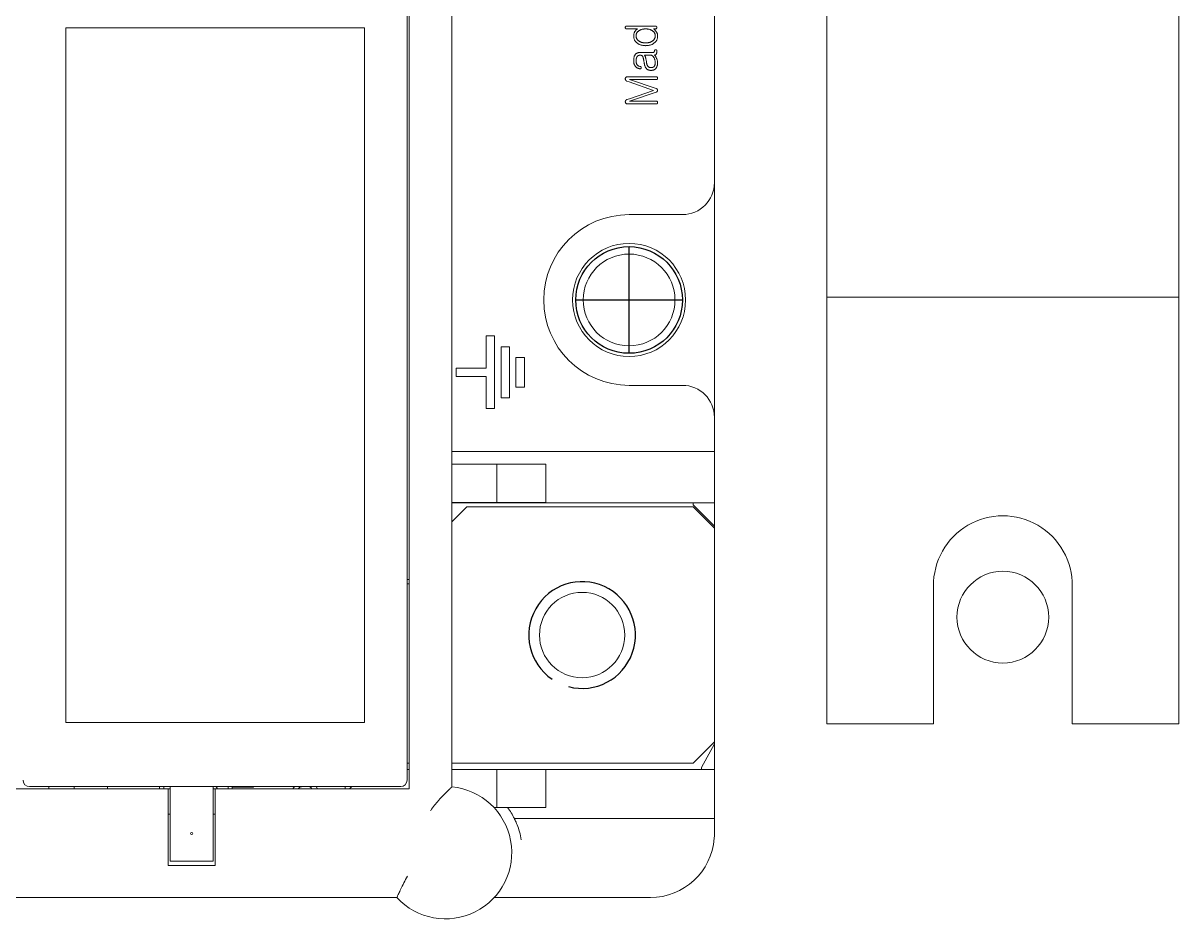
# Model space of a CAD drawing. Header units: millimetres. Extents: x 60229 to 91621, y 21923 to 36546.
# Drawn here: x 82762.3 to 82816.5, y 30030.5 to 30072.5 of the extents above; entities that cross this region are included whole.
import ezdxf

# ---------------------------------------------------------------- set-up
doc = ezdxf.new("R2010")
doc.units = ezdxf.units.MM
doc.layers.add('MCCB및기기 심벌(제출)', color=4, linetype='Continuous')
doc.layers.add('속판.500(구멍NC)', color=2, linetype='Continuous')

# ---------------------------------------------------------------- blocks, each defined once
blk = doc.blocks.new('A$C69D07743')
at = {"layer": 'MCCB및기기 심벌(제출)', "color": 4, "lineweight": 13}
for p, q in [((-84, 8.25), (91, 8.25)), ((-84, 3.25), (-84, 8.25)), ((-64, 8.25), (-64, -8.25)), ((-77.55, 3.25), (-84, 3.25)), ((-84, -8.25), (-84, -3.25)), ((-77.55, -3.25), (-84, -3.25)), ((91, -8.25), (-84, -8.25))]:
    blk.add_line(p, q, dxfattribs=at)
blk.add_arc((-77.5, 0), 3.25, 269.1253, 90.8747, dxfattribs=at)
at = {"layer": '속판.500(구멍NC)', "color": 2, "lineweight": 13}
blk.add_circle((-79, 0), 2.15, dxfattribs=at)
blk = doc.blocks.new('PS2-40S3P40G-DM')
at = {"color": 7, "linetype": 'Continuous', "lineweight": 0}
for p, q in [((108.155, 43.592), (108.155, 24.092)), ((93.855, 41.492), (93.855, -4.308)), ((95.855, 41.407), (95.855, -4.222)), ((93.755, 40.392), (93.755, -3.208)), ((105.393, 31.424), (104.043, 31.424)), ((91.755, 31.342), (77.755, 31.342)), ((77.755, 31.342), (77.755, -1.208)), ((91.755, -1.208), (91.755, 31.342)), ((104.04, 31.293), (104.551, 31.293)), ((105.307, 31.293), (105.392, 31.293)), ((105.274, 30.191), (104.661, 30.191)), ((104.879, 30.06), (105.208, 30.06)), ((104.051, 28.848), (104.167, 28.807)), ((105.43, 29.05), (104.073, 29.05)), ((104.167, 28.807), (105.306, 28.413)), ((105.42, 28.502), (104.178, 28.919)), ((104.178, 28.919), (105.43, 28.919)), ((105.306, 28.413), (104.173, 28.022)), ((104.178, 27.91), (105.42, 28.327)), ((104.173, 28.022), (104.047, 27.978)), ((104.075, 27.779), (105.43, 27.779)), ((105.43, 27.91), (104.178, 27.91)), ((108.155, 24.092), (108.155, 13.092)), ((106.655, 22.592), (104.155, 22.592)), ((97.855, 16.904), (97.455, 16.904)), ((97.455, 16.904), (97.455, 15.404)), ((97.855, 13.504), (97.855, 16.904)), ((98.555, 16.404), (98.155, 16.404)), ((98.155, 16.404), (98.155, 14.004)), ((98.555, 14.004), (98.555, 16.404)), ((99.255, 15.904), (98.855, 15.904)), ((98.855, 15.904), (98.855, 14.504)), ((99.255, 14.504), (99.255, 15.904)), ((97.455, 15.404), (96.055, 15.404)), ((96.055, 15.404), (96.055, 15.004)), ((96.055, 15.004), (97.455, 15.004)), ((97.455, 15.004), (97.455, 13.504)), ((98.855, 14.504), (99.255, 14.504)), ((104.155, 14.592), (106.655, 14.592)), ((98.155, 14.004), (98.555, 14.004)), ((97.455, 13.504), (97.855, 13.504)), ((108.155, 13.092), (108.155, 12.492)), ((107.155, 11.492), (95.855, 11.492)), ((107.155, 11.492), (108.155, 11.492)), ((108.155, 11.492), (108.155, 9.092)), ((95.855, 10.896), (97.955, 10.896)), ((97.955, 10.896), (97.955, 9.096)), ((97.955, 10.896), (98.155, 10.896)), ((98.155, 10.896), (99.255, 10.896)), ((99.255, 10.896), (100.255, 10.896)), ((100.255, 10.896), (100.255, 9.096)), ((97.955, 9.096), (95.855, 9.096)), ((107.155, 9.092), (95.855, 9.092)), ((96.555, 8.892), (95.855, 8.192)), ((107.155, 8.892), (96.555, 8.892)), ((98.155, 9.096), (97.955, 9.096)), ((99.255, 9.096), (98.155, 9.096)), ((100.255, 9.096), (99.255, 9.096)), ((108.155, 9.092), (107.155, 9.092)), ((107.155, 9.092), (107.155, 8.992)), ((107.155, 8.992), (108.155, 7.992)), ((108.155, 7.892), (107.155, 8.892)), ((108.155, 7.992), (108.155, 9.092)), ((108.155, 7.892), (108.155, 7.992)), ((108.155, -2.108), (108.155, 7.892)), ((93.855, 5.492), (93.755, 5.492)), ((93.755, 5.292), (93.855, 5.292)), ((77.755, -1.208), (91.755, -1.208)), ((107.155, -3.108), (108.155, -2.108)), ((108.155, -2.208), (108.155, -2.108)), ((107.555, -3.308), (108.155, -2.208)), ((108.155, -3.408), (108.155, -2.208)), ((93.855, -3.108), (93.755, -3.108)), ((93.755, -3.208), (93.755, -3.908)), ((95.855, -3.108), (107.155, -3.108)), ((93.755, -3.408), (93.855, -3.408)), ((95.855, -3.404), (97.955, -3.404)), ((97.955, -3.404), (97.955, -5.184)), ((97.955, -3.404), (98.155, -3.404)), ((98.155, -3.404), (99.255, -3.404)), ((99.255, -3.404), (100.255, -3.404)), ((100.255, -3.404), (100.255, -5.184)), ((100.255, -3.408), (107.155, -3.408)), ((107.155, -3.408), (108.155, -3.408)), ((107.555, -3.408), (107.555, -3.308)), ((108.155, -3.408), (108.155, -5.708)), ((82.555, -4.308), (66.655, -4.308)), ((93.455, -4.208), (76.055, -4.208)), ((76.955, -4.208), (76.955, -4.308)), ((78.155, -4.308), (78.155, -4.208)), ((79.705, -4.308), (79.705, -4.208)), ((82.155, -4.208), (82.155, -4.308)), ((82.355, -4.208), (82.355, -4.308)), ((82.555, -7.908), (82.555, -4.308)), ((82.555, -4.308), (82.655, -4.308)), ((82.655, -7.708), (82.655, -4.208)), ((84.655, -7.708), (84.655, -4.208)), ((84.655, -4.308), (84.755, -4.308)), ((93.855, -4.308), (84.755, -4.308)), ((84.755, -4.308), (84.755, -7.908)), ((85.364, -4.308), (85.364, -4.208)), ((85.554, -4.233), (85.554, -4.308)), ((86.558, -4.233), (85.554, -4.233)), ((86.558, -4.208), (86.558, -4.233)), ((88.402, -4.308), (88.476, -4.208)), ((89.492, -4.208), (89.55, -4.308)), ((90.855, -4.308), (90.855, -4.208)), ((91.155, -4.208), (91.055, -4.308)), ((97.955, -5.184), (97.814, -5.184)), ((98.155, -5.184), (97.955, -5.184)), ((99.255, -5.184), (98.155, -5.184)), ((100.255, -5.184), (99.255, -5.184)), ((82.555, -5.508), (82.655, -5.508)), ((84.655, -5.508), (84.755, -5.508)), ((98.78, -5.708), (107.155, -5.708)), ((108.155, -5.708), (107.155, -5.708)), ((84.755, -7.908), (82.555, -7.908)), ((84.655, -7.708), (82.655, -7.708)), ((93.275, -9.408), (58.936, -9.408)), ((105.155, -9.408), (97.836, -9.408))]:
    blk.add_line(p, q, dxfattribs=at)
at = {"color": 1, "lineweight": -3}
for p, q in [((104.155, 16.092), (104.155, 21.092)), ((101.655, 18.592), (106.655, 18.592))]:
    blk.add_line(p, q, dxfattribs=at)
at = {"color": 7, "linetype": 'Continuous', "lineweight": 0}
for centre, radius in [((104.155, 18.592), 2.65), ((104.155, 18.592), 2.15), ((101.955, 2.892), 2), ((83.655, -6.408), 0.05)]:
    blk.add_circle(centre, radius, dxfattribs=at)
at = {"color": 1, "lineweight": -3}
blk.add_circle((104.155, 18.592), 2.5, dxfattribs=at)
at = {"color": 7, "linetype": 'Continuous', "lineweight": 0}
for centre, radius, start, end in [((106.655, 24.092), 1.5, 270, 0), ((104.155, 18.592), 4, 90, 270), ((106.655, 13.092), 1.5, 0, 90), ((76.055, -3.908), 0.3, 180, 270), ((95.555, -7.308), 3.1, 222.6423, 84.4466), ((93.455, -3.908), 0.3, 270, 0), ((95.555, -7.308), 3.6, 26.3878, 36.148), ((105.155, -6.408), 3, 270, 355.6988), ((109.144, -6.708), 1, 171.1935, 175.8175)]:
    blk.add_arc(centre, radius, start, end, dxfattribs=at)
at = {"color": 4, "lineweight": -3}
blk.add_arc((101.955, 2.892), 2.5, 255.084, 235.6901, dxfattribs=at)
at = {"color": 7, "linetype": 'Continuous', "lineweight": 0}
for points, knots in [([(104.043, 31.424), (104.038, 31.424), (104.028, 31.424), (104.015, 31.419), (104.003, 31.413), (103.997, 31.407), (103.994, 31.403)], [0, 0, 0, 0, 0.2720015, 0.5175079, 0.7555899, 1, 1, 1, 1]), ([(104.043, 31.424), (104.038, 31.424), (104.028, 31.424), (104.015, 31.419), (104.003, 31.413), (103.997, 31.407), (103.994, 31.403)], [0, 0, 0, 0, 0.2720015, 0.5175079, 0.7555899, 1, 1, 1, 1]), ([(105.442, 31.401), (105.439, 31.404), (105.433, 31.411), (105.421, 31.418), (105.408, 31.422), (105.398, 31.424), (105.393, 31.424)], [0, 0, 0, 0, 0.243237, 0.481061, 0.732059, 1, 1, 1, 1]), ([(105.442, 31.401), (105.439, 31.404), (105.433, 31.411), (105.421, 31.418), (105.408, 31.422), (105.398, 31.424), (105.393, 31.424)], [0, 0, 0, 0, 0.243237, 0.481061, 0.732059, 1, 1, 1, 1]), ([(103.994, 31.403), (103.99, 31.397), (103.98, 31.383), (103.979, 31.367), (103.979, 31.359)], [0, 0, 0, 0, 0.492662, 1, 1, 1, 1]), ([(103.994, 31.403), (103.99, 31.397), (103.98, 31.383), (103.979, 31.367), (103.979, 31.359)], [0, 0, 0, 0, 0.492662, 1, 1, 1, 1]), ([(103.979, 31.359), (103.979, 31.35), (103.98, 31.334), (103.989, 31.319), (103.992, 31.312)], [0, 0, 0, 0, 0.523134, 1, 1, 1, 1]), ([(103.979, 31.359), (103.979, 31.35), (103.98, 31.334), (103.989, 31.319), (103.992, 31.312)], [0, 0, 0, 0, 0.523134, 1, 1, 1, 1]), ([(103.992, 31.312), (103.996, 31.31), (104.002, 31.304), (104.013, 31.298), (104.026, 31.294), (104.035, 31.294), (104.04, 31.293)], [0, 0, 0, 0, 0.242398, 0.485571, 0.730224, 1, 1, 1, 1]), ([(103.992, 31.312), (103.996, 31.31), (104.002, 31.304), (104.013, 31.298), (104.026, 31.294), (104.035, 31.294), (104.04, 31.293)], [0, 0, 0, 0, 0.242398, 0.485571, 0.730224, 1, 1, 1, 1]), ([(104.415, 31.151), (104.408, 31.138), (104.394, 31.109), (104.381, 31.063), (104.373, 31.013), (104.372, 30.979), (104.371, 30.961)], [0, 0, 0, 0, 0.234268, 0.477274, 0.731283, 1, 1, 1, 1]), ([(104.415, 31.151), (104.408, 31.138), (104.394, 31.109), (104.381, 31.063), (104.373, 31.013), (104.372, 30.979), (104.371, 30.961)], [0, 0, 0, 0, 0.234268, 0.477274, 0.731283, 1, 1, 1, 1]), ([(104.371, 30.961), (104.372, 30.943), (104.373, 30.908), (104.381, 30.857), (104.394, 30.809), (104.414, 30.765), (104.438, 30.723), (104.468, 30.684), (104.504, 30.649), (104.531, 30.628), (104.545, 30.618)], [0, 0, 0, 0, 0.134189, 0.261845, 0.385215, 0.505633, 0.625811, 0.746748, 0.870881, 1, 1, 1, 1]), ([(104.371, 30.961), (104.372, 30.943), (104.373, 30.908), (104.381, 30.857), (104.394, 30.809), (104.414, 30.765), (104.438, 30.723), (104.468, 30.684), (104.504, 30.649), (104.531, 30.628), (104.545, 30.618)], [0, 0, 0, 0, 0.134189, 0.261845, 0.385215, 0.505633, 0.625811, 0.746748, 0.870881, 1, 1, 1, 1]), ([(104.551, 31.293), (104.536, 31.283), (104.508, 31.264), (104.47, 31.229), (104.439, 31.192), (104.423, 31.165), (104.415, 31.151)], [0, 0, 0, 0, 0.2684, 0.521185, 0.7643, 1, 1, 1, 1]), ([(104.551, 31.293), (104.536, 31.283), (104.508, 31.264), (104.47, 31.229), (104.439, 31.192), (104.423, 31.165), (104.415, 31.151)], [0, 0, 0, 0, 0.2684, 0.521185, 0.7643, 1, 1, 1, 1]), ([(104.483, 30.966), (104.484, 30.979), (104.484, 31.004), (104.491, 31.041), (104.502, 31.076), (104.517, 31.108), (104.537, 31.138), (104.561, 31.166), (104.59, 31.192), (104.611, 31.206), (104.622, 31.214)], [0, 0, 0, 0, 0.12989, 0.254781, 0.375362, 0.49492, 0.614838, 0.737514, 0.865551, 1, 1, 1, 1]), ([(104.483, 30.966), (104.484, 30.979), (104.484, 31.004), (104.491, 31.041), (104.502, 31.076), (104.517, 31.108), (104.537, 31.138), (104.561, 31.166), (104.59, 31.192), (104.611, 31.206), (104.622, 31.214)], [0, 0, 0, 0, 0.12989, 0.254781, 0.375362, 0.49492, 0.614838, 0.737514, 0.865551, 1, 1, 1, 1]), ([(104.622, 30.717), (104.611, 30.724), (104.59, 30.739), (104.561, 30.765), (104.537, 30.793), (104.517, 30.823), (104.502, 30.856), (104.491, 30.891), (104.484, 30.928), (104.484, 30.953), (104.483, 30.966)], [0, 0, 0, 0, 0.133616, 0.261513, 0.383429, 0.503421, 0.623122, 0.743887, 0.868965, 1, 1, 1, 1]), ([(104.622, 30.717), (104.611, 30.724), (104.59, 30.739), (104.561, 30.765), (104.537, 30.793), (104.517, 30.823), (104.502, 30.856), (104.491, 30.891), (104.484, 30.928), (104.484, 30.953), (104.483, 30.966)], [0, 0, 0, 0, 0.133616, 0.261513, 0.383429, 0.503421, 0.623122, 0.743887, 0.868965, 1, 1, 1, 1]), ([(104.622, 31.214), (104.633, 31.22), (104.654, 31.233), (104.688, 31.249), (104.724, 31.263), (104.762, 31.274), (104.802, 31.283), (104.844, 31.289), (104.888, 31.293), (104.918, 31.293), (104.933, 31.293)], [0, 0, 0, 0, 0.11353, 0.228837, 0.346265, 0.467914, 0.593003, 0.723708, 0.85894, 1, 1, 1, 1]), ([(104.622, 31.214), (104.633, 31.22), (104.654, 31.233), (104.688, 31.249), (104.724, 31.263), (104.762, 31.274), (104.802, 31.283), (104.844, 31.289), (104.888, 31.293), (104.918, 31.293), (104.933, 31.293)], [0, 0, 0, 0, 0.11353, 0.228837, 0.346265, 0.467914, 0.593003, 0.723708, 0.85894, 1, 1, 1, 1]), ([(104.933, 31.293), (104.948, 31.293), (104.978, 31.293), (105.022, 31.289), (105.063, 31.283), (105.103, 31.274), (105.141, 31.263), (105.176, 31.249), (105.21, 31.233), (105.231, 31.22), (105.242, 31.214)], [0, 0, 0, 0, 0.140904, 0.275952, 0.405563, 0.531314, 0.651875, 0.770767, 0.885869, 1, 1, 1, 1]), ([(104.933, 31.293), (104.948, 31.293), (104.978, 31.293), (105.022, 31.289), (105.063, 31.283), (105.103, 31.274), (105.141, 31.263), (105.176, 31.249), (105.21, 31.233), (105.231, 31.22), (105.242, 31.214)], [0, 0, 0, 0, 0.140904, 0.275952, 0.405563, 0.531314, 0.651875, 0.770767, 0.885869, 1, 1, 1, 1]), ([(105.242, 31.214), (105.253, 31.206), (105.274, 31.192), (105.303, 31.166), (105.327, 31.138), (105.347, 31.108), (105.362, 31.076), (105.373, 31.041), (105.38, 31.004), (105.38, 30.979), (105.381, 30.966)], [0, 0, 0, 0, 0.134449, 0.262486, 0.385162, 0.50508, 0.624638, 0.745219, 0.87011, 1, 1, 1, 1]), ([(105.242, 31.214), (105.253, 31.206), (105.274, 31.192), (105.303, 31.166), (105.327, 31.138), (105.347, 31.108), (105.362, 31.076), (105.373, 31.041), (105.38, 31.004), (105.38, 30.979), (105.381, 30.966)], [0, 0, 0, 0, 0.134449, 0.262486, 0.385162, 0.50508, 0.624638, 0.745219, 0.87011, 1, 1, 1, 1]), ([(105.381, 30.966), (105.38, 30.953), (105.38, 30.928), (105.373, 30.891), (105.362, 30.856), (105.347, 30.823), (105.327, 30.793), (105.303, 30.765), (105.274, 30.739), (105.253, 30.724), (105.242, 30.717)], [0, 0, 0, 0, 0.131035, 0.256113, 0.376878, 0.496579, 0.616571, 0.738487, 0.866384, 1, 1, 1, 1]), ([(105.381, 30.966), (105.38, 30.953), (105.38, 30.928), (105.373, 30.891), (105.362, 30.856), (105.347, 30.823), (105.327, 30.793), (105.303, 30.765), (105.274, 30.739), (105.253, 30.724), (105.242, 30.717)], [0, 0, 0, 0, 0.131035, 0.256113, 0.376878, 0.496579, 0.616571, 0.738487, 0.866384, 1, 1, 1, 1]), ([(105.424, 31.17), (105.416, 31.183), (105.4, 31.208), (105.372, 31.242), (105.342, 31.271), (105.319, 31.286), (105.307, 31.293)], [0, 0, 0, 0, 0.266192, 0.518306, 0.761175, 1, 1, 1, 1]), ([(105.424, 31.17), (105.416, 31.183), (105.4, 31.208), (105.372, 31.242), (105.342, 31.271), (105.319, 31.286), (105.307, 31.293)], [0, 0, 0, 0, 0.266192, 0.518306, 0.761175, 1, 1, 1, 1]), ([(105.318, 30.618), (105.332, 30.628), (105.359, 30.649), (105.395, 30.684), (105.425, 30.723), (105.45, 30.765), (105.47, 30.809), (105.483, 30.857), (105.492, 30.908), (105.492, 30.943), (105.493, 30.961)], [0, 0, 0, 0, 0.12986, 0.254635, 0.375644, 0.495449, 0.615781, 0.738967, 0.866227, 1, 1, 1, 1]), ([(105.318, 30.618), (105.332, 30.628), (105.359, 30.649), (105.395, 30.684), (105.425, 30.723), (105.45, 30.765), (105.47, 30.809), (105.483, 30.857), (105.492, 30.908), (105.492, 30.943), (105.493, 30.961)], [0, 0, 0, 0, 0.12986, 0.254635, 0.375644, 0.495449, 0.615781, 0.738967, 0.866227, 1, 1, 1, 1]), ([(105.392, 31.293), (105.397, 31.294), (105.405, 31.294), (105.418, 31.298), (105.428, 31.304), (105.435, 31.31), (105.438, 31.312)], [0, 0, 0, 0, 0.261363, 0.50851, 0.749624, 1, 1, 1, 1]), ([(105.392, 31.293), (105.397, 31.294), (105.405, 31.294), (105.418, 31.298), (105.428, 31.304), (105.435, 31.31), (105.438, 31.312)], [0, 0, 0, 0, 0.261363, 0.50851, 0.749624, 1, 1, 1, 1]), ([(105.493, 30.961), (105.493, 30.971), (105.492, 30.99), (105.489, 31.017), (105.484, 31.045), (105.476, 31.071), (105.466, 31.097), (105.454, 31.122), (105.44, 31.147), (105.429, 31.163), (105.424, 31.17)], [0, 0, 0, 0, 0.126595, 0.252598, 0.37484, 0.498251, 0.620806, 0.74622, 0.871247, 1, 1, 1, 1]), ([(105.493, 30.961), (105.493, 30.971), (105.492, 30.99), (105.489, 31.017), (105.484, 31.045), (105.476, 31.071), (105.466, 31.097), (105.454, 31.122), (105.44, 31.147), (105.429, 31.163), (105.424, 31.17)], [0, 0, 0, 0, 0.126595, 0.252598, 0.37484, 0.498251, 0.620806, 0.74622, 0.871247, 1, 1, 1, 1]), ([(105.438, 31.312), (105.442, 31.319), (105.452, 31.333), (105.454, 31.349), (105.455, 31.357)], [0, 0, 0, 0, 0.497869, 1, 1, 1, 1]), ([(105.438, 31.312), (105.442, 31.319), (105.452, 31.333), (105.454, 31.349), (105.455, 31.357)], [0, 0, 0, 0, 0.497869, 1, 1, 1, 1]), ([(105.455, 31.357), (105.455, 31.361), (105.455, 31.37), (105.452, 31.381), (105.448, 31.392), (105.444, 31.398), (105.442, 31.401)], [0, 0, 0, 0, 0.278103, 0.530925, 0.76911, 1, 1, 1, 1]), ([(105.455, 31.357), (105.455, 31.361), (105.455, 31.37), (105.452, 31.381), (105.448, 31.392), (105.444, 31.398), (105.442, 31.401)], [0, 0, 0, 0, 0.278103, 0.530925, 0.76911, 1, 1, 1, 1]), ([(104.545, 30.618), (104.558, 30.609), (104.584, 30.591), (104.626, 30.569), (104.671, 30.55), (104.718, 30.535), (104.768, 30.523), (104.821, 30.514), (104.876, 30.509), (104.913, 30.509), (104.932, 30.508)], [0, 0, 0, 0, 0.115584, 0.231766, 0.350381, 0.471104, 0.595884, 0.725388, 0.860081, 1, 1, 1, 1]), ([(104.545, 30.618), (104.558, 30.609), (104.584, 30.591), (104.626, 30.569), (104.671, 30.55), (104.718, 30.535), (104.768, 30.523), (104.821, 30.514), (104.876, 30.509), (104.913, 30.509), (104.932, 30.508)], [0, 0, 0, 0, 0.115584, 0.231766, 0.350381, 0.471104, 0.595884, 0.725388, 0.860081, 1, 1, 1, 1]), ([(104.933, 30.639), (104.918, 30.639), (104.888, 30.64), (104.844, 30.644), (104.802, 30.649), (104.762, 30.658), (104.724, 30.669), (104.688, 30.682), (104.654, 30.698), (104.633, 30.71), (104.622, 30.717)], [0, 0, 0, 0, 0.141375, 0.276909, 0.407781, 0.532959, 0.65488, 0.771935, 0.887117, 1, 1, 1, 1]), ([(104.933, 30.639), (104.918, 30.639), (104.888, 30.64), (104.844, 30.644), (104.802, 30.649), (104.762, 30.658), (104.724, 30.669), (104.688, 30.682), (104.654, 30.698), (104.633, 30.71), (104.622, 30.717)], [0, 0, 0, 0, 0.141375, 0.276909, 0.407781, 0.532959, 0.65488, 0.771935, 0.887117, 1, 1, 1, 1]), ([(104.932, 30.508), (104.951, 30.509), (104.988, 30.509), (105.043, 30.514), (105.095, 30.523), (105.144, 30.535), (105.192, 30.55), (105.236, 30.569), (105.279, 30.591), (105.305, 30.609), (105.318, 30.618)], [0, 0, 0, 0, 0.13988, 0.273797, 0.402514, 0.527898, 0.648523, 0.767713, 0.884457, 1, 1, 1, 1]), ([(104.932, 30.508), (104.951, 30.509), (104.988, 30.509), (105.043, 30.514), (105.095, 30.523), (105.144, 30.535), (105.192, 30.55), (105.236, 30.569), (105.279, 30.591), (105.305, 30.609), (105.318, 30.618)], [0, 0, 0, 0, 0.13988, 0.273797, 0.402514, 0.527898, 0.648523, 0.767713, 0.884457, 1, 1, 1, 1]), ([(105.242, 30.717), (105.231, 30.71), (105.21, 30.698), (105.176, 30.682), (105.14, 30.669), (105.103, 30.658), (105.063, 30.649), (105.021, 30.644), (104.978, 30.64), (104.948, 30.639), (104.933, 30.639)], [0, 0, 0, 0, 0.1134818, 0.2284548, 0.3469807, 0.4678127, 0.5936546, 0.7234277, 0.8587794, 1, 1, 1, 1]), ([(105.242, 30.717), (105.231, 30.71), (105.21, 30.698), (105.176, 30.682), (105.14, 30.669), (105.103, 30.658), (105.063, 30.649), (105.021, 30.644), (104.978, 30.64), (104.948, 30.639), (104.933, 30.639)], [0, 0, 0, 0, 0.1134818, 0.2284548, 0.3469807, 0.4678127, 0.5936546, 0.7234277, 0.8587794, 1, 1, 1, 1]), ([(104.435, 30.079), (104.43, 30.071), (104.419, 30.053), (104.407, 30.025), (104.395, 29.994), (104.387, 29.961), (104.38, 29.926), (104.375, 29.889), (104.372, 29.849), (104.371, 29.821), (104.371, 29.807)], [0, 0, 0, 0, 0.105084, 0.214189, 0.329557, 0.449351, 0.575786, 0.709193, 0.851192, 1, 1, 1, 1]), ([(104.435, 30.079), (104.43, 30.071), (104.419, 30.053), (104.407, 30.025), (104.395, 29.994), (104.387, 29.961), (104.38, 29.926), (104.375, 29.889), (104.372, 29.849), (104.371, 29.821), (104.371, 29.807)], [0, 0, 0, 0, 0.105084, 0.214189, 0.329557, 0.449351, 0.575786, 0.709193, 0.851192, 1, 1, 1, 1]), ([(104.371, 29.807), (104.372, 29.794), (104.372, 29.769), (104.375, 29.731), (104.381, 29.695), (104.388, 29.662), (104.398, 29.63), (104.411, 29.601), (104.425, 29.573), (104.436, 29.556), (104.442, 29.547)], [0, 0, 0, 0, 0.144156, 0.281281, 0.413068, 0.537871, 0.658722, 0.775474, 0.889566, 1, 1, 1, 1]), ([(104.371, 29.807), (104.372, 29.794), (104.372, 29.769), (104.375, 29.731), (104.381, 29.695), (104.388, 29.662), (104.398, 29.63), (104.411, 29.601), (104.425, 29.573), (104.436, 29.556), (104.442, 29.547)], [0, 0, 0, 0, 0.144156, 0.281281, 0.413068, 0.537871, 0.658722, 0.775474, 0.889566, 1, 1, 1, 1]), ([(104.661, 30.191), (104.649, 30.19), (104.625, 30.19), (104.59, 30.184), (104.558, 30.176), (104.528, 30.163), (104.501, 30.148), (104.476, 30.128), (104.454, 30.106), (104.441, 30.088), (104.435, 30.079)], [0, 0, 0, 0, 0.139792, 0.272072, 0.398427, 0.5182, 0.637377, 0.755763, 0.875659, 1, 1, 1, 1]), ([(104.661, 30.191), (104.649, 30.19), (104.625, 30.19), (104.59, 30.184), (104.558, 30.176), (104.528, 30.163), (104.501, 30.148), (104.476, 30.128), (104.454, 30.106), (104.441, 30.088), (104.435, 30.079)], [0, 0, 0, 0, 0.139792, 0.272072, 0.398427, 0.5182, 0.637377, 0.755763, 0.875659, 1, 1, 1, 1]), ([(104.483, 29.797), (104.484, 29.808), (104.484, 29.829), (104.486, 29.859), (104.49, 29.887), (104.496, 29.913), (104.503, 29.937), (104.512, 29.959), (104.522, 29.979), (104.53, 29.991), (104.534, 29.997)], [0, 0, 0, 0, 0.153314, 0.298639, 0.433611, 0.560701, 0.67974, 0.792283, 0.897599, 1, 1, 1, 1]), ([(104.483, 29.797), (104.484, 29.808), (104.484, 29.829), (104.486, 29.859), (104.49, 29.887), (104.496, 29.913), (104.503, 29.937), (104.512, 29.959), (104.522, 29.979), (104.53, 29.991), (104.534, 29.997)], [0, 0, 0, 0, 0.153314, 0.298639, 0.433611, 0.560701, 0.67974, 0.792283, 0.897599, 1, 1, 1, 1]), ([(104.539, 29.603), (104.534, 29.609), (104.525, 29.62), (104.514, 29.639), (104.505, 29.661), (104.497, 29.684), (104.491, 29.71), (104.487, 29.737), (104.484, 29.766), (104.484, 29.787), (104.483, 29.797)], [0, 0, 0, 0, 0.104343, 0.213026, 0.326025, 0.444384, 0.570941, 0.704491, 0.848246, 1, 1, 1, 1]), ([(104.539, 29.603), (104.534, 29.609), (104.525, 29.62), (104.514, 29.639), (104.505, 29.661), (104.497, 29.684), (104.491, 29.71), (104.487, 29.737), (104.484, 29.766), (104.484, 29.787), (104.483, 29.797)], [0, 0, 0, 0, 0.104343, 0.213026, 0.326025, 0.444384, 0.570941, 0.704491, 0.848246, 1, 1, 1, 1]), ([(104.534, 29.997), (104.539, 30.002), (104.547, 30.012), (104.561, 30.025), (104.578, 30.036), (104.595, 30.044), (104.614, 30.051), (104.635, 30.056), (104.656, 30.059), (104.671, 30.06), (104.679, 30.06)], [0, 0, 0, 0, 0.119977, 0.237436, 0.355664, 0.473717, 0.597299, 0.724045, 0.858997, 1, 1, 1, 1]), ([(104.534, 29.997), (104.539, 30.002), (104.547, 30.012), (104.561, 30.025), (104.578, 30.036), (104.595, 30.044), (104.614, 30.051), (104.635, 30.056), (104.656, 30.059), (104.671, 30.06), (104.679, 30.06)], [0, 0, 0, 0, 0.119977, 0.237436, 0.355664, 0.473717, 0.597299, 0.724045, 0.858997, 1, 1, 1, 1]), ([(104.679, 30.06), (104.686, 30.06), (104.699, 30.059), (104.718, 30.057), (104.735, 30.052), (104.75, 30.046), (104.764, 30.037), (104.776, 30.027), (104.787, 30.015), (104.792, 30.006), (104.795, 30.002)], [0, 0, 0, 0, 0.147826, 0.286159, 0.414939, 0.53579, 0.652887, 0.766892, 0.880655, 1, 1, 1, 1]), ([(104.679, 30.06), (104.686, 30.06), (104.699, 30.059), (104.718, 30.057), (104.735, 30.052), (104.75, 30.046), (104.764, 30.037), (104.776, 30.027), (104.787, 30.015), (104.792, 30.006), (104.795, 30.002)], [0, 0, 0, 0, 0.147826, 0.286159, 0.414939, 0.53579, 0.652887, 0.766892, 0.880655, 1, 1, 1, 1]), ([(104.795, 30.002), (104.798, 29.996), (104.804, 29.983), (104.812, 29.961), (104.82, 29.934), (104.827, 29.903), (104.835, 29.867), (104.843, 29.827), (104.85, 29.782), (104.855, 29.75), (104.857, 29.734)], [0, 0, 0, 0, 0.06911, 0.15482, 0.255269, 0.371024, 0.504285, 0.652891, 0.818165, 1, 1, 1, 1]), ([(104.795, 30.002), (104.798, 29.996), (104.804, 29.983), (104.812, 29.961), (104.82, 29.934), (104.827, 29.903), (104.835, 29.867), (104.843, 29.827), (104.85, 29.782), (104.855, 29.75), (104.857, 29.734)], [0, 0, 0, 0, 0.06911, 0.15482, 0.255269, 0.371024, 0.504285, 0.652891, 0.818165, 1, 1, 1, 1]), ([(104.924, 29.966), (104.921, 29.976), (104.914, 29.996), (104.903, 30.022), (104.891, 30.043), (104.883, 30.054), (104.879, 30.06)], [0, 0, 0, 0, 0.313771, 0.583425, 0.8105, 1, 1, 1, 1]), ([(104.924, 29.966), (104.921, 29.976), (104.914, 29.996), (104.903, 30.022), (104.891, 30.043), (104.883, 30.054), (104.879, 30.06)], [0, 0, 0, 0, 0.313771, 0.583425, 0.8105, 1, 1, 1, 1]), ([(104.969, 29.74), (104.966, 29.763), (104.96, 29.806), (104.949, 29.866), (104.938, 29.919), (104.928, 29.951), (104.924, 29.966)], [0, 0, 0, 0, 0.297701, 0.564739, 0.797463, 1, 1, 1, 1]), ([(104.969, 29.74), (104.966, 29.763), (104.96, 29.806), (104.949, 29.866), (104.938, 29.919), (104.928, 29.951), (104.924, 29.966)], [0, 0, 0, 0, 0.297701, 0.564739, 0.797463, 1, 1, 1, 1]), ([(105.208, 30.06), (105.221, 30.052), (105.246, 30.036), (105.279, 30.006), (105.308, 29.972), (105.323, 29.945), (105.331, 29.932)], [0, 0, 0, 0, 0.248901, 0.492998, 0.742365, 1, 1, 1, 1]), ([(105.208, 30.06), (105.221, 30.052), (105.246, 30.036), (105.279, 30.006), (105.308, 29.972), (105.323, 29.945), (105.331, 29.932)], [0, 0, 0, 0, 0.248901, 0.492998, 0.742365, 1, 1, 1, 1]), ([(105.324, 30.208), (105.321, 30.206), (105.315, 30.2), (105.303, 30.194), (105.289, 30.191), (105.279, 30.191), (105.274, 30.191)], [0, 0, 0, 0, 0.227562, 0.463904, 0.716331, 1, 1, 1, 1]), ([(105.324, 30.208), (105.321, 30.206), (105.315, 30.2), (105.303, 30.194), (105.289, 30.191), (105.279, 30.191), (105.274, 30.191)], [0, 0, 0, 0, 0.227562, 0.463904, 0.716331, 1, 1, 1, 1]), ([(105.343, 30.264), (105.343, 30.258), (105.343, 30.247), (105.339, 30.232), (105.333, 30.219), (105.327, 30.212), (105.324, 30.208)], [0, 0, 0, 0, 0.283153, 0.533587, 0.77104, 1, 1, 1, 1]), ([(105.343, 30.264), (105.343, 30.258), (105.343, 30.247), (105.339, 30.232), (105.333, 30.219), (105.327, 30.212), (105.324, 30.208)], [0, 0, 0, 0, 0.283153, 0.533587, 0.77104, 1, 1, 1, 1]), ([(105.331, 29.932), (105.339, 29.916), (105.355, 29.883), (105.369, 29.828), (105.379, 29.77), (105.38, 29.729), (105.381, 29.707)], [0, 0, 0, 0, 0.2313398, 0.4721104, 0.7267913, 1, 1, 1, 1]), ([(105.331, 29.932), (105.339, 29.916), (105.355, 29.883), (105.369, 29.828), (105.379, 29.77), (105.38, 29.729), (105.381, 29.707)], [0, 0, 0, 0, 0.2313398, 0.4721104, 0.7267913, 1, 1, 1, 1]), ([(105.341, 30.072), (105.351, 30.073), (105.369, 30.073), (105.393, 30.08), (105.414, 30.091), (105.423, 30.102), (105.428, 30.107)], [0, 0, 0, 0, 0.2932645, 0.5500784, 0.7782426, 1, 1, 1, 1]), ([(105.341, 30.072), (105.351, 30.073), (105.369, 30.073), (105.393, 30.08), (105.414, 30.091), (105.423, 30.102), (105.428, 30.107)], [0, 0, 0, 0, 0.2932645, 0.5500784, 0.7782426, 1, 1, 1, 1]), ([(105.432, 29.94), (105.426, 29.952), (105.415, 29.977), (105.393, 30.01), (105.369, 30.043), (105.351, 30.062), (105.341, 30.072)], [0, 0, 0, 0, 0.250089, 0.498935, 0.74804, 1, 1, 1, 1]), ([(105.432, 29.94), (105.426, 29.952), (105.415, 29.977), (105.393, 30.01), (105.369, 30.043), (105.351, 30.062), (105.341, 30.072)], [0, 0, 0, 0, 0.250089, 0.498935, 0.74804, 1, 1, 1, 1]), ([(105.359, 30.303), (105.357, 30.3), (105.352, 30.295), (105.347, 30.285), (105.344, 30.275), (105.343, 30.267), (105.343, 30.264)], [0, 0, 0, 0, 0.251488, 0.493571, 0.738677, 1, 1, 1, 1]), ([(105.359, 30.303), (105.357, 30.3), (105.352, 30.295), (105.347, 30.285), (105.344, 30.275), (105.343, 30.267), (105.343, 30.264)], [0, 0, 0, 0, 0.251488, 0.493571, 0.738677, 1, 1, 1, 1]), ([(105.399, 30.319), (105.392, 30.318), (105.377, 30.316), (105.365, 30.307), (105.359, 30.303)], [0, 0, 0, 0, 0.515766, 1, 1, 1, 1]), ([(105.399, 30.319), (105.392, 30.318), (105.377, 30.316), (105.365, 30.307), (105.359, 30.303)], [0, 0, 0, 0, 0.515766, 1, 1, 1, 1]), ([(105.437, 30.305), (105.432, 30.309), (105.42, 30.317), (105.406, 30.318), (105.399, 30.319)], [0, 0, 0, 0, 0.494452, 1, 1, 1, 1]), ([(105.437, 30.305), (105.432, 30.309), (105.42, 30.317), (105.406, 30.318), (105.399, 30.319)], [0, 0, 0, 0, 0.494452, 1, 1, 1, 1]), ([(105.428, 30.107), (105.43, 30.111), (105.435, 30.119), (105.44, 30.133), (105.445, 30.149), (105.449, 30.168), (105.452, 30.188), (105.454, 30.211), (105.456, 30.235), (105.455, 30.253), (105.455, 30.262)], [0, 0, 0, 0, 0.084026, 0.179045, 0.284476, 0.401467, 0.531618, 0.67393, 0.830653, 1, 1, 1, 1]), ([(105.428, 30.107), (105.43, 30.111), (105.435, 30.119), (105.44, 30.133), (105.445, 30.149), (105.449, 30.168), (105.452, 30.188), (105.454, 30.211), (105.456, 30.235), (105.455, 30.253), (105.455, 30.262)], [0, 0, 0, 0, 0.084026, 0.179045, 0.284476, 0.401467, 0.531618, 0.67393, 0.830653, 1, 1, 1, 1]), ([(105.493, 29.711), (105.492, 29.732), (105.491, 29.773), (105.479, 29.832), (105.46, 29.889), (105.441, 29.923), (105.432, 29.94)], [0, 0, 0, 0, 0.2608, 0.51106, 0.755733, 1, 1, 1, 1]), ([(105.493, 29.711), (105.492, 29.732), (105.491, 29.773), (105.479, 29.832), (105.46, 29.889), (105.441, 29.923), (105.432, 29.94)], [0, 0, 0, 0, 0.2608, 0.51106, 0.755733, 1, 1, 1, 1]), ([(105.455, 30.262), (105.455, 30.266), (105.455, 30.274), (105.452, 30.286), (105.446, 30.297), (105.44, 30.302), (105.437, 30.305)], [0, 0, 0, 0, 0.271386, 0.52059, 0.757548, 1, 1, 1, 1]), ([(105.455, 30.262), (105.455, 30.266), (105.455, 30.274), (105.452, 30.286), (105.446, 30.297), (105.44, 30.302), (105.437, 30.305)], [0, 0, 0, 0, 0.271386, 0.52059, 0.757548, 1, 1, 1, 1]), ([(104.442, 29.547), (104.448, 29.539), (104.461, 29.523), (104.483, 29.502), (104.507, 29.483), (104.534, 29.466), (104.562, 29.452), (104.594, 29.44), (104.627, 29.431), (104.65, 29.426), (104.662, 29.424)], [0, 0, 0, 0, 0.119364, 0.23734, 0.356176, 0.476261, 0.599768, 0.727478, 0.860949, 1, 1, 1, 1]), ([(104.442, 29.547), (104.448, 29.539), (104.461, 29.523), (104.483, 29.502), (104.507, 29.483), (104.534, 29.466), (104.562, 29.452), (104.594, 29.44), (104.627, 29.431), (104.65, 29.426), (104.662, 29.424)], [0, 0, 0, 0, 0.119364, 0.23734, 0.356176, 0.476261, 0.599768, 0.727478, 0.860949, 1, 1, 1, 1]), ([(104.679, 29.536), (104.664, 29.538), (104.636, 29.542), (104.598, 29.557), (104.564, 29.576), (104.547, 29.594), (104.539, 29.603)], [0, 0, 0, 0, 0.276911, 0.529623, 0.768269, 1, 1, 1, 1]), ([(104.679, 29.536), (104.664, 29.538), (104.636, 29.542), (104.598, 29.557), (104.564, 29.576), (104.547, 29.594), (104.539, 29.603)], [0, 0, 0, 0, 0.276911, 0.529623, 0.768269, 1, 1, 1, 1]), ([(104.662, 29.424), (104.666, 29.423), (104.675, 29.422), (104.687, 29.423), (104.699, 29.428), (104.704, 29.433), (104.707, 29.435)], [0, 0, 0, 0, 0.276309, 0.528248, 0.761138, 1, 1, 1, 1]), ([(104.662, 29.424), (104.666, 29.423), (104.675, 29.422), (104.687, 29.423), (104.699, 29.428), (104.704, 29.433), (104.707, 29.435)], [0, 0, 0, 0, 0.276309, 0.528248, 0.761138, 1, 1, 1, 1]), ([(104.715, 29.512), (104.713, 29.516), (104.709, 29.522), (104.7, 29.529), (104.69, 29.534), (104.682, 29.536), (104.679, 29.536)], [0, 0, 0, 0, 0.252733, 0.4954, 0.740453, 1, 1, 1, 1]), ([(104.715, 29.512), (104.713, 29.516), (104.709, 29.522), (104.7, 29.529), (104.69, 29.534), (104.682, 29.536), (104.679, 29.536)], [0, 0, 0, 0, 0.252733, 0.4954, 0.740453, 1, 1, 1, 1]), ([(104.707, 29.435), (104.712, 29.44), (104.722, 29.451), (104.725, 29.465), (104.726, 29.472)], [0, 0, 0, 0, 0.502707, 1, 1, 1, 1]), ([(104.707, 29.435), (104.712, 29.44), (104.722, 29.451), (104.725, 29.465), (104.726, 29.472)], [0, 0, 0, 0, 0.502707, 1, 1, 1, 1]), ([(104.726, 29.472), (104.727, 29.476), (104.727, 29.483), (104.725, 29.494), (104.721, 29.504), (104.717, 29.51), (104.715, 29.512)], [0, 0, 0, 0, 0.26615, 0.52195, 0.757663, 1, 1, 1, 1]), ([(104.726, 29.472), (104.727, 29.476), (104.727, 29.483), (104.725, 29.494), (104.721, 29.504), (104.717, 29.51), (104.715, 29.512)], [0, 0, 0, 0, 0.26615, 0.52195, 0.757663, 1, 1, 1, 1]), ([(104.857, 29.734), (104.86, 29.715), (104.865, 29.679), (104.876, 29.627), (104.889, 29.579), (104.904, 29.536), (104.921, 29.498), (104.941, 29.464), (104.963, 29.434), (104.98, 29.418), (104.989, 29.41)], [0, 0, 0, 0, 0.159668, 0.308404, 0.445956, 0.57275, 0.690629, 0.800634, 0.90339, 1, 1, 1, 1]), ([(104.857, 29.734), (104.86, 29.715), (104.865, 29.679), (104.876, 29.627), (104.889, 29.579), (104.904, 29.536), (104.921, 29.498), (104.941, 29.464), (104.963, 29.434), (104.98, 29.418), (104.989, 29.41)], [0, 0, 0, 0, 0.159668, 0.308404, 0.445956, 0.57275, 0.690629, 0.800634, 0.90339, 1, 1, 1, 1]), ([(105.042, 29.537), (105.038, 29.543), (105.029, 29.554), (105.017, 29.573), (105.007, 29.594), (104.997, 29.618), (104.988, 29.645), (104.981, 29.675), (104.974, 29.707), (104.971, 29.729), (104.969, 29.74)], [0, 0, 0, 0, 0.094075, 0.196719, 0.305432, 0.423491, 0.552737, 0.690742, 0.840572, 1, 1, 1, 1]), ([(105.042, 29.537), (105.038, 29.543), (105.029, 29.554), (105.017, 29.573), (105.007, 29.594), (104.997, 29.618), (104.988, 29.645), (104.981, 29.675), (104.974, 29.707), (104.971, 29.729), (104.969, 29.74)], [0, 0, 0, 0, 0.094075, 0.196719, 0.305432, 0.423491, 0.552737, 0.690742, 0.840572, 1, 1, 1, 1]), ([(104.989, 29.41), (104.995, 29.405), (105.007, 29.395), (105.028, 29.383), (105.05, 29.372), (105.074, 29.364), (105.1, 29.357), (105.128, 29.353), (105.158, 29.35), (105.178, 29.35), (105.189, 29.349)], [0, 0, 0, 0, 0.109563, 0.221363, 0.336534, 0.455202, 0.581095, 0.713034, 0.852033, 1, 1, 1, 1]), ([(104.989, 29.41), (104.995, 29.405), (105.007, 29.395), (105.028, 29.383), (105.05, 29.372), (105.074, 29.364), (105.1, 29.357), (105.128, 29.353), (105.158, 29.35), (105.178, 29.35), (105.189, 29.349)], [0, 0, 0, 0, 0.109563, 0.221363, 0.336534, 0.455202, 0.581095, 0.713034, 0.852033, 1, 1, 1, 1]), ([(105.191, 29.48), (105.183, 29.48), (105.167, 29.481), (105.145, 29.483), (105.124, 29.488), (105.104, 29.494), (105.087, 29.502), (105.07, 29.512), (105.055, 29.524), (105.047, 29.533), (105.042, 29.537)], [0, 0, 0, 0, 0.144472, 0.28265, 0.412373, 0.535822, 0.655454, 0.769777, 0.885302, 1, 1, 1, 1]), ([(105.191, 29.48), (105.183, 29.48), (105.167, 29.481), (105.145, 29.483), (105.124, 29.488), (105.104, 29.494), (105.087, 29.502), (105.07, 29.512), (105.055, 29.524), (105.047, 29.533), (105.042, 29.537)], [0, 0, 0, 0, 0.144472, 0.28265, 0.412373, 0.535822, 0.655454, 0.769777, 0.885302, 1, 1, 1, 1]), ([(105.189, 29.349), (105.2, 29.35), (105.223, 29.35), (105.256, 29.355), (105.287, 29.362), (105.316, 29.372), (105.343, 29.385), (105.368, 29.401), (105.39, 29.42), (105.404, 29.434), (105.411, 29.442)], [0, 0, 0, 0, 0.140154, 0.273124, 0.399866, 0.523428, 0.64237, 0.761505, 0.879324, 1, 1, 1, 1]), ([(105.189, 29.349), (105.2, 29.35), (105.223, 29.35), (105.256, 29.355), (105.287, 29.362), (105.316, 29.372), (105.343, 29.385), (105.368, 29.401), (105.39, 29.42), (105.404, 29.434), (105.411, 29.442)], [0, 0, 0, 0, 0.140154, 0.273124, 0.399866, 0.523428, 0.64237, 0.761505, 0.879324, 1, 1, 1, 1]), ([(105.331, 29.536), (105.327, 29.532), (105.319, 29.523), (105.305, 29.511), (105.289, 29.502), (105.273, 29.494), (105.254, 29.488), (105.234, 29.483), (105.213, 29.481), (105.198, 29.48), (105.191, 29.48)], [0, 0, 0, 0, 0.115097, 0.229293, 0.346034, 0.463966, 0.588137, 0.716516, 0.854046, 1, 1, 1, 1]), ([(105.331, 29.536), (105.327, 29.532), (105.319, 29.523), (105.305, 29.511), (105.289, 29.502), (105.273, 29.494), (105.254, 29.488), (105.234, 29.483), (105.213, 29.481), (105.198, 29.48), (105.191, 29.48)], [0, 0, 0, 0, 0.115097, 0.229293, 0.346034, 0.463966, 0.588137, 0.716516, 0.854046, 1, 1, 1, 1]), ([(105.381, 29.707), (105.381, 29.698), (105.38, 29.68), (105.378, 29.654), (105.374, 29.63), (105.369, 29.607), (105.362, 29.587), (105.353, 29.568), (105.343, 29.551), (105.335, 29.541), (105.331, 29.536)], [0, 0, 0, 0, 0.1539745, 0.2972272, 0.4319082, 0.5590507, 0.6776815, 0.7888644, 0.8960937, 1, 1, 1, 1]), ([(105.381, 29.707), (105.381, 29.698), (105.38, 29.68), (105.378, 29.654), (105.374, 29.63), (105.369, 29.607), (105.362, 29.587), (105.353, 29.568), (105.343, 29.551), (105.335, 29.541), (105.331, 29.536)], [0, 0, 0, 0, 0.1539745, 0.2972272, 0.4319082, 0.5590507, 0.6776815, 0.7888644, 0.8960937, 1, 1, 1, 1]), ([(105.411, 29.442), (105.417, 29.45), (105.431, 29.466), (105.447, 29.494), (105.461, 29.524), (105.473, 29.557), (105.482, 29.592), (105.488, 29.629), (105.492, 29.669), (105.493, 29.697), (105.493, 29.711)], [0, 0, 0, 0, 0.109258, 0.220868, 0.33667, 0.456459, 0.581055, 0.712915, 0.852731, 1, 1, 1, 1]), ([(105.411, 29.442), (105.417, 29.45), (105.431, 29.466), (105.447, 29.494), (105.461, 29.524), (105.473, 29.557), (105.482, 29.592), (105.488, 29.629), (105.492, 29.669), (105.493, 29.697), (105.493, 29.711)], [0, 0, 0, 0, 0.109258, 0.220868, 0.33667, 0.456459, 0.581055, 0.712915, 0.852731, 1, 1, 1, 1]), ([(103.979, 28.961), (103.978, 28.955), (103.978, 28.943), (103.98, 28.926), (103.984, 28.908), (103.99, 28.898), (103.992, 28.892)], [0, 0, 0, 0, 0.253899, 0.497081, 0.747291, 1, 1, 1, 1]), ([(103.979, 28.961), (103.978, 28.955), (103.978, 28.943), (103.98, 28.926), (103.984, 28.908), (103.99, 28.898), (103.992, 28.892)], [0, 0, 0, 0, 0.253899, 0.497081, 0.747291, 1, 1, 1, 1]), ([(104.004, 29.022), (104.001, 29.018), (103.993, 29.01), (103.986, 28.995), (103.98, 28.979), (103.979, 28.967), (103.979, 28.961)], [0, 0, 0, 0, 0.246402, 0.486824, 0.737646, 1, 1, 1, 1]), ([(104.004, 29.022), (104.001, 29.018), (103.993, 29.01), (103.986, 28.995), (103.98, 28.979), (103.979, 28.967), (103.979, 28.961)], [0, 0, 0, 0, 0.246402, 0.486824, 0.737646, 1, 1, 1, 1]), ([(103.992, 28.892), (103.996, 28.887), (104.004, 28.877), (104.018, 28.865), (104.033, 28.855), (104.045, 28.85), (104.051, 28.848)], [0, 0, 0, 0, 0.252534, 0.498119, 0.746746, 1, 1, 1, 1]), ([(103.992, 28.892), (103.996, 28.887), (104.004, 28.877), (104.018, 28.865), (104.033, 28.855), (104.045, 28.85), (104.051, 28.848)], [0, 0, 0, 0, 0.252534, 0.498119, 0.746746, 1, 1, 1, 1]), ([(104.073, 29.05), (104.066, 29.05), (104.053, 29.049), (104.034, 29.044), (104.018, 29.035), (104.009, 29.026), (104.004, 29.022)], [0, 0, 0, 0, 0.271076, 0.516689, 0.760201, 1, 1, 1, 1]), ([(104.073, 29.05), (104.066, 29.05), (104.053, 29.049), (104.034, 29.044), (104.018, 29.035), (104.009, 29.026), (104.004, 29.022)], [0, 0, 0, 0, 0.271076, 0.516689, 0.760201, 1, 1, 1, 1]), ([(105.477, 29.03), (105.474, 29.033), (105.468, 29.039), (105.456, 29.045), (105.444, 29.05), (105.434, 29.05), (105.43, 29.05)], [0, 0, 0, 0, 0.247992, 0.488492, 0.736182, 1, 1, 1, 1]), ([(105.477, 29.03), (105.474, 29.033), (105.468, 29.039), (105.456, 29.045), (105.444, 29.05), (105.434, 29.05), (105.43, 29.05)], [0, 0, 0, 0, 0.247992, 0.488492, 0.736182, 1, 1, 1, 1]), ([(105.43, 28.919), (105.434, 28.92), (105.444, 28.92), (105.457, 28.924), (105.468, 28.93), (105.474, 28.935), (105.477, 28.938)], [0, 0, 0, 0, 0.268919, 0.523549, 0.758372, 1, 1, 1, 1]), ([(105.43, 28.919), (105.434, 28.92), (105.444, 28.92), (105.457, 28.924), (105.468, 28.93), (105.474, 28.935), (105.477, 28.938)], [0, 0, 0, 0, 0.268919, 0.523549, 0.758372, 1, 1, 1, 1]), ([(105.493, 28.984), (105.493, 28.988), (105.492, 28.997), (105.489, 29.009), (105.484, 29.02), (105.48, 29.026), (105.477, 29.03)], [0, 0, 0, 0, 0.26586, 0.514637, 0.754669, 1, 1, 1, 1]), ([(105.493, 28.984), (105.493, 28.988), (105.492, 28.997), (105.489, 29.009), (105.484, 29.02), (105.48, 29.026), (105.477, 29.03)], [0, 0, 0, 0, 0.26586, 0.514637, 0.754669, 1, 1, 1, 1]), ([(105.477, 28.938), (105.48, 28.941), (105.484, 28.948), (105.489, 28.959), (105.492, 28.971), (105.493, 28.979), (105.493, 28.984)], [0, 0, 0, 0, 0.246782, 0.488235, 0.738483, 1, 1, 1, 1]), ([(105.477, 28.938), (105.48, 28.941), (105.484, 28.948), (105.489, 28.959), (105.492, 28.971), (105.493, 28.979), (105.493, 28.984)], [0, 0, 0, 0, 0.246782, 0.488235, 0.738483, 1, 1, 1, 1]), ([(105.493, 28.414), (105.493, 28.418), (105.492, 28.428), (105.489, 28.441), (105.483, 28.453), (105.475, 28.465), (105.464, 28.475), (105.452, 28.485), (105.437, 28.494), (105.426, 28.499), (105.42, 28.502)], [0, 0, 0, 0, 0.113306, 0.225177, 0.333723, 0.449647, 0.570255, 0.701932, 0.845294, 1, 1, 1, 1]), ([(105.493, 28.414), (105.493, 28.418), (105.492, 28.428), (105.489, 28.441), (105.483, 28.453), (105.475, 28.465), (105.464, 28.475), (105.452, 28.485), (105.437, 28.494), (105.426, 28.499), (105.42, 28.502)], [0, 0, 0, 0, 0.113306, 0.225177, 0.333723, 0.449647, 0.570255, 0.701932, 0.845294, 1, 1, 1, 1]), ([(105.42, 28.327), (105.426, 28.33), (105.437, 28.335), (105.452, 28.344), (105.465, 28.354), (105.475, 28.364), (105.483, 28.376), (105.488, 28.388), (105.492, 28.4), (105.493, 28.409), (105.493, 28.414)], [0, 0, 0, 0, 0.156657, 0.301827, 0.43367, 0.555798, 0.669185, 0.7791, 0.887689, 1, 1, 1, 1]), ([(105.42, 28.327), (105.426, 28.33), (105.437, 28.335), (105.452, 28.344), (105.465, 28.354), (105.475, 28.364), (105.483, 28.376), (105.488, 28.388), (105.492, 28.4), (105.493, 28.409), (105.493, 28.414)], [0, 0, 0, 0, 0.156657, 0.301827, 0.43367, 0.555798, 0.669185, 0.7791, 0.887689, 1, 1, 1, 1]), ([(103.995, 27.935), (103.992, 27.929), (103.986, 27.919), (103.981, 27.903), (103.979, 27.885), (103.979, 27.873), (103.979, 27.867)], [0, 0, 0, 0, 0.244411, 0.487945, 0.739135, 1, 1, 1, 1]), ([(103.995, 27.935), (103.992, 27.929), (103.986, 27.919), (103.981, 27.903), (103.979, 27.885), (103.979, 27.873), (103.979, 27.867)], [0, 0, 0, 0, 0.244411, 0.487945, 0.739135, 1, 1, 1, 1]), ([(103.979, 27.867), (103.98, 27.861), (103.981, 27.849), (103.987, 27.832), (103.995, 27.818), (104.003, 27.809), (104.006, 27.805)], [0, 0, 0, 0, 0.267506, 0.518729, 0.758483, 1, 1, 1, 1]), ([(103.979, 27.867), (103.98, 27.861), (103.981, 27.849), (103.987, 27.832), (103.995, 27.818), (104.003, 27.809), (104.006, 27.805)], [0, 0, 0, 0, 0.267506, 0.518729, 0.758483, 1, 1, 1, 1]), ([(104.047, 27.978), (104.042, 27.976), (104.031, 27.972), (104.017, 27.962), (104.004, 27.949), (103.998, 27.94), (103.995, 27.935)], [0, 0, 0, 0, 0.248486, 0.491723, 0.742723, 1, 1, 1, 1]), ([(104.047, 27.978), (104.042, 27.976), (104.031, 27.972), (104.017, 27.962), (104.004, 27.949), (103.998, 27.94), (103.995, 27.935)], [0, 0, 0, 0, 0.248486, 0.491723, 0.742723, 1, 1, 1, 1]), ([(104.006, 27.805), (104.011, 27.801), (104.02, 27.793), (104.036, 27.785), (104.055, 27.78), (104.068, 27.78), (104.075, 27.779)], [0, 0, 0, 0, 0.238956, 0.477411, 0.72855, 1, 1, 1, 1]), ([(104.006, 27.805), (104.011, 27.801), (104.02, 27.793), (104.036, 27.785), (104.055, 27.78), (104.068, 27.78), (104.075, 27.779)], [0, 0, 0, 0, 0.238956, 0.477411, 0.72855, 1, 1, 1, 1]), ([(105.477, 27.889), (105.474, 27.892), (105.468, 27.899), (105.457, 27.905), (105.444, 27.91), (105.434, 27.91), (105.43, 27.91)], [0, 0, 0, 0, 0.250703, 0.485476, 0.737304, 1, 1, 1, 1]), ([(105.477, 27.889), (105.474, 27.892), (105.468, 27.899), (105.457, 27.905), (105.444, 27.91), (105.434, 27.91), (105.43, 27.91)], [0, 0, 0, 0, 0.250703, 0.485476, 0.737304, 1, 1, 1, 1]), ([(105.43, 27.779), (105.435, 27.779), (105.444, 27.78), (105.457, 27.783), (105.468, 27.79), (105.474, 27.795), (105.477, 27.798)], [0, 0, 0, 0, 0.2696408, 0.5195574, 0.757724, 1, 1, 1, 1]), ([(105.43, 27.779), (105.435, 27.779), (105.444, 27.78), (105.457, 27.783), (105.468, 27.79), (105.474, 27.795), (105.477, 27.798)], [0, 0, 0, 0, 0.2696408, 0.5195574, 0.757724, 1, 1, 1, 1]), ([(105.493, 27.845), (105.493, 27.849), (105.492, 27.857), (105.489, 27.869), (105.484, 27.879), (105.48, 27.886), (105.477, 27.889)], [0, 0, 0, 0, 0.255554, 0.505792, 0.747418, 1, 1, 1, 1]), ([(105.493, 27.845), (105.493, 27.849), (105.492, 27.857), (105.489, 27.869), (105.484, 27.879), (105.48, 27.886), (105.477, 27.889)], [0, 0, 0, 0, 0.255554, 0.505792, 0.747418, 1, 1, 1, 1]), ([(105.477, 27.798), (105.48, 27.801), (105.485, 27.808), (105.489, 27.819), (105.492, 27.832), (105.493, 27.84), (105.493, 27.845)], [0, 0, 0, 0, 0.242637, 0.485345, 0.737058, 1, 1, 1, 1]), ([(105.477, 27.798), (105.48, 27.801), (105.485, 27.808), (105.489, 27.819), (105.492, 27.832), (105.493, 27.84), (105.493, 27.845)], [0, 0, 0, 0, 0.242637, 0.485345, 0.737058, 1, 1, 1, 1]), ([(108.155, 11.492), (108.155, 11.492), (108.155, 11.527), (108.155, 11.644), (108.155, 11.725), (108.155, 12.009), (108.155, 12.252), (108.155, 12.492)], [0, 0, 0, 0, 0.25, 0.25, 0.5, 0.5, 1, 1, 1, 1]), ([(108.155, 11.492), (108.155, 11.492), (108.155, 11.527), (108.155, 11.644), (108.155, 11.725), (108.155, 12.009), (108.155, 12.252), (108.155, 12.492)], [0, 0, 0, 0, 0.25, 0.25, 0.5, 0.5, 1, 1, 1, 1]), ([(84.782, -4.208), (84.808, -4.229), (84.843, -4.257), (84.858, -4.297), (84.862, -4.308)], [0, 0, 0, 0, 0.748967, 1, 1, 1, 1]), ([(88.83, -4.208), (88.808, -4.211), (88.738, -4.22), (88.688, -4.272), (88.654, -4.308)], [0, 0, 0, 0, 0.3214195, 1, 1, 1, 1]), ([(89.293, -4.308), (89.283, -4.295), (89.244, -4.246), (89.184, -4.224), (89.139, -4.208)], [0, 0, 0, 0, 0.252551, 1, 1, 1, 1]), ([(95.855, -4.222), (95.848, -4.229), (95.834, -4.242), (95.716, -4.35), (95.511, -4.548), (95.2, -4.878), (94.972, -5.163), (94.857, -5.326), (94.855, -5.328)], [0, 0, 0, 0, 0.136273, 0.272077, 0.452273, 0.698883, 0.996717, 1, 1, 1, 1]), ([(99.105, -6.708), (99.083, -6.574), (99.053, -6.445), (98.985, -6.205), (98.947, -6.096), (98.876, -5.913), (98.842, -5.838), (98.795, -5.736), (98.78, -5.708), (98.78, -5.708)], [0, 0, 0, 0, 0.25, 0.25, 0.5, 0.5, 0.75, 0.75, 1, 1, 1, 1]), ([(99.105, -6.708), (99.083, -6.574), (99.053, -6.445), (98.985, -6.205), (98.947, -6.096), (98.876, -5.913), (98.842, -5.838), (98.795, -5.736), (98.78, -5.708), (98.78, -5.708)], [0, 0, 0, 0, 0.25, 0.25, 0.5, 0.5, 0.75, 0.75, 1, 1, 1, 1]), ([(108.155, -5.708), (108.155, -5.723), (108.155, -5.753), (108.155, -5.939), (108.155, -6.17), (108.155, -6.388), (108.155, -6.516), (108.155, -6.558), (108.155, -6.555), (108.155, -6.554)], [0, 0, 0, 0, 0.230412, 0.436139, 0.642513, 0.863588, 0.938009, 0.983316, 1, 1, 1, 1]), ([(108.155, -5.708), (108.155, -5.723), (108.155, -5.753), (108.155, -5.939), (108.155, -6.17), (108.155, -6.388), (108.155, -6.516), (108.155, -6.558), (108.155, -6.555), (108.155, -6.554)], [0, 0, 0, 0, 0.230412, 0.436139, 0.642513, 0.863588, 0.938009, 0.983316, 1, 1, 1, 1]), ([(93.275, -9.408), (93.279, -9.398), (93.288, -9.379), (93.354, -9.229), (93.457, -9.007), (93.596, -8.723), (93.707, -8.514), (93.766, -8.41), (93.767, -8.408)], [0, 0, 0, 0, 0.189364, 0.378515, 0.573455, 0.78372, 0.995867, 1, 1, 1, 1])]:
    blk.add_open_spline(points, degree=3, knots=knots, dxfattribs=at)

msp = doc.modelspace()

# ---------------------------------------------------------------- block references
at = {"color": 251, "linetype": 'ByBlock', "lineweight": -2, "rotation": 90}
msp.add_blockref('A$C69D07743', (82808.214, 30123.685), dxfattribs=at)
at = {"lineweight": -2}
msp.add_blockref('PS2-40S3P40G-DM', (82686.541, 30040.954), dxfattribs=at)

doc.saveas('drawing.dxf')
